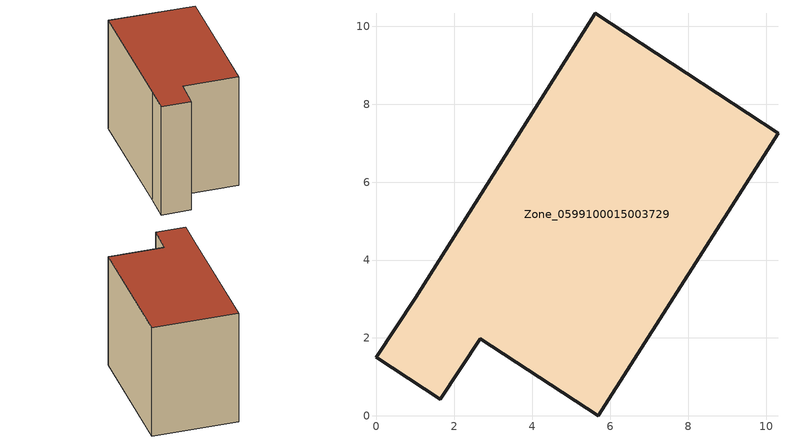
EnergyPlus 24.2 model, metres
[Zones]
Zone_0599100015003729
 floor ground (C_G): 5.61,10.34 10.31,7.26 5.69,0 2.66,1.98 1.64,0.43 0,1.5 0.99,3.02 z0.92
 wall outside (C_F): 0,1.5 1.64,0.43 2.66,1.98 5.69,0 10.31,7.26 5.61,10.34 0.99,3.02 0,1.5 z0.92:8.8
 roof outside (C_R): 10.31,7.26 5.61,10.34 0.99,3.02 0,1.5 1.64,0.43 2.66,1.98 5.69,0 z8.8
[BUILDING]
Pand.0599100015003729: North Axis=0; Terrain=City; Loads Convergence Tolerance Value=0.04; Temperature Convergence Tolerance Value=0.4; Solar Distribution=FullExterior; Maximum Number of Warmup Days=25; Minimum Number of Warmup Days=1
[Site:Location]
Rotterdam.The.Hague.AP_ZH_NLD Design_Conditions: Latitude=51.96; Longitude=4.45; Time Zone=1; Elevation=-4.5
[SITE:GROUNDTEMPERATURE:BUILDINGSURFACE]
18, 18, 18, 18, 18, 18, 18, 18, 18, 18, 18, 18
[MATERIAL] Thermal Absorptance=0.9; Solar Absorptance=0.7; Visible Absorptance=0.7
Name | Roughness | Thickness | Conductivity | Density | Specific Heat
G.TI.1965-1974 | MediumSmooth | 0.15 | 0.882353 | 540 | 1210
F.TI.1965-1974 | Rough | 0.3 | 0.697674 | 1920 | 840
R.TI.1965-1974 | MediumRough | 0.2 | 0.232558 | 1500 | 1000
[CONSTRUCTION]
C_G: G.TI.1965-1974
C_F: F.TI.1965-1974
C_R: R.TI.1965-1974
[ZONE]
Zone_0599100015003729: Type=1; Multiplier=1; Ceiling Height=Autocalculate; Volume=Autocalculate; Floor Area=autocalculate; Part of Total Floor Area=Yes
[ZONEINFILTRATION:DESIGNFLOWRATE]
Infil_Zone_0599100015003729: Zone or ZoneList or Space or SpaceList=Zone_0599100015003729; Schedule=AlwaysOn; Design Flow Rate Calculation Method=Flow/Area; Flow Rate per Floor Area=0.003; Constant Term Coefficient=1; Temperature Term Coefficient=0; Velocity Term Coefficient=0; Velocity Squared Term Coefficient=0
[HVACTEMPLATE:ZONE:IDEALLOADSAIRSYSTEM]
Zone_0599100015003729: Maximum Heating Supply Air Temperature=50; Minimum Cooling Supply Air Temperature=13; Maximum Heating Supply Air Humidity Ratio=0.0156; Minimum Cooling Supply Air Humidity Ratio=0.0077; Heating Limit=NoLimit; Cooling Limit=NoLimit; Dehumidification Control Type=ConstantSensibleHeatRatio; Cooling Sensible Heat Ratio=0.7; Dehumidification Setpoint=60; Humidification Control Type=None; Humidification Setpoint=30; Outdoor Air Method=None; Outdoor Air Flow Rate per Person=0.00944; Outdoor Air Flow Rate per Zone Floor Area=0; Outdoor Air Flow Rate per Zone=0; Demand Controlled Ventilation Type=None; Outdoor Air Economizer Type=NoEconomizer; Heat Recovery Type=None; Sensible Heat Recovery Effectiveness=0.7; Latent Heat Recovery Effectiveness=0.65
[ZONECONTROL:THERMOSTAT]
ThermostatControl_Zone_0599100015003729: Zone or ZoneList=Zone_0599100015003729; Control Type Schedule=DualSetpointControlType; Control 1=Thermostat_Zone_0599100015003729; Temperature Difference Between Cutout And Setpoint=0
[THERMOSTATSETPOINT:DUALSETPOINT]
Thermostat_Zone_0599100015003729: Heating Setpoint Temperature Schedule=HeatingSetpoint_Zone_0599100015003729; Cooling Setpoint Temperature Schedule=CoolingSetpoint_Zone_0599100015003729
[SCHEDULE:COMPACT]
HeatingSetpoint_Zone_0599100015003729: Through: 12/31, For: AllDays, Until: 24:00, 21
CoolingSetpoint_Zone_0599100015003729: Through: 12/31, For: AllDays, Until: 24:00, 24
DualSetpointControlType: Through: 12/31, For: AllDays, Until: 24:00, 4
AlwaysOn: Through: 12/31, For: AllDays, Until: 24:00, 1
